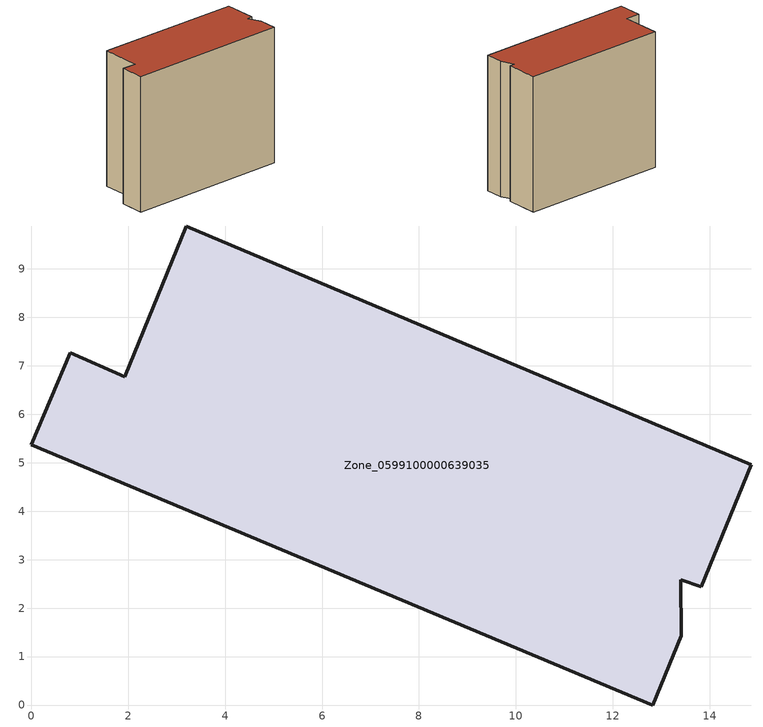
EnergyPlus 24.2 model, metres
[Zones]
Zone_0599100000639035
 floor ground (C_G): 12.82,0 0,5.37 0.8,7.27 1.93,6.78 3.2,9.89 14.86,4.96 13.82,2.44 13.4,2.59 13.41,1.43 z0
 wall outside (C_F): 0,5.37 12.82,0 13.41,1.43 13.4,2.59 13.82,2.44 14.86,4.96 3.2,9.89 1.93,6.78 0.8,7.27 0,5.37 z0:11.65
 roof outside (C_R): 12.82,0 13.41,1.43 13.4,2.59 13.82,2.44 14.86,4.96 3.2,9.89 1.93,6.78 0.8,7.27 0,5.37 z11.65
[BUILDING]
Pand.0599100000639035: North Axis=0; Terrain=City; Loads Convergence Tolerance Value=0.04; Temperature Convergence Tolerance Value=0.4; Solar Distribution=FullExterior; Maximum Number of Warmup Days=25; Minimum Number of Warmup Days=1
[Site:Location]
Rotterdam.The.Hague.AP_ZH_NLD Design_Conditions: Latitude=51.96; Longitude=4.45; Time Zone=1; Elevation=-4.5
[SITE:GROUNDTEMPERATURE:BUILDINGSURFACE]
18, 18, 18, 18, 18, 18, 18, 18, 18, 18, 18, 18
[MATERIAL] Thermal Absorptance=0.9; Solar Absorptance=0.7; Visible Absorptance=0.7
Name | Roughness | Thickness | Conductivity | Density | Specific Heat
G.TI.1946 | MediumSmooth | 0.15 | 1 | 540 | 1210
F.TI.1946 | Rough | 0.3 | 0.857143 | 1920 | 840
R.TI.1946 | MediumRough | 0.2 | 0.1 | 1500 | 1000
[CONSTRUCTION]
C_G: G.TI.1946
C_F: F.TI.1946
C_R: R.TI.1946
[ZONE]
Zone_0599100000639035: Type=1; Multiplier=1; Ceiling Height=Autocalculate; Volume=Autocalculate; Floor Area=autocalculate; Part of Total Floor Area=Yes
[ZONEINFILTRATION:DESIGNFLOWRATE]
Infil_Zone_0599100000639035: Zone or ZoneList or Space or SpaceList=Zone_0599100000639035; Schedule=AlwaysOn; Design Flow Rate Calculation Method=Flow/Area; Flow Rate per Floor Area=0.003; Constant Term Coefficient=1; Temperature Term Coefficient=0; Velocity Term Coefficient=0; Velocity Squared Term Coefficient=0
[HVACTEMPLATE:ZONE:IDEALLOADSAIRSYSTEM]
Zone_0599100000639035: Maximum Heating Supply Air Temperature=50; Minimum Cooling Supply Air Temperature=13; Maximum Heating Supply Air Humidity Ratio=0.0156; Minimum Cooling Supply Air Humidity Ratio=0.0077; Heating Limit=NoLimit; Cooling Limit=NoLimit; Dehumidification Control Type=ConstantSensibleHeatRatio; Cooling Sensible Heat Ratio=0.7; Dehumidification Setpoint=60; Humidification Control Type=None; Humidification Setpoint=30; Outdoor Air Method=None; Outdoor Air Flow Rate per Person=0.00944; Outdoor Air Flow Rate per Zone Floor Area=0; Outdoor Air Flow Rate per Zone=0; Demand Controlled Ventilation Type=None; Outdoor Air Economizer Type=NoEconomizer; Heat Recovery Type=None; Sensible Heat Recovery Effectiveness=0.7; Latent Heat Recovery Effectiveness=0.65
[ZONECONTROL:THERMOSTAT]
ThermostatControl_Zone_0599100000639035: Zone or ZoneList=Zone_0599100000639035; Control Type Schedule=DualSetpointControlType; Control 1=Thermostat_Zone_0599100000639035; Temperature Difference Between Cutout And Setpoint=0
[THERMOSTATSETPOINT:DUALSETPOINT]
Thermostat_Zone_0599100000639035: Heating Setpoint Temperature Schedule=HeatingSetpoint_Zone_0599100000639035; Cooling Setpoint Temperature Schedule=CoolingSetpoint_Zone_0599100000639035
[SCHEDULE:COMPACT]
HeatingSetpoint_Zone_0599100000639035: Through: 12/31, For: AllDays, Until: 24:00, 21
CoolingSetpoint_Zone_0599100000639035: Through: 12/31, For: AllDays, Until: 24:00, 24
DualSetpointControlType: Through: 12/31, For: AllDays, Until: 24:00, 4
AlwaysOn: Through: 12/31, For: AllDays, Until: 24:00, 1
